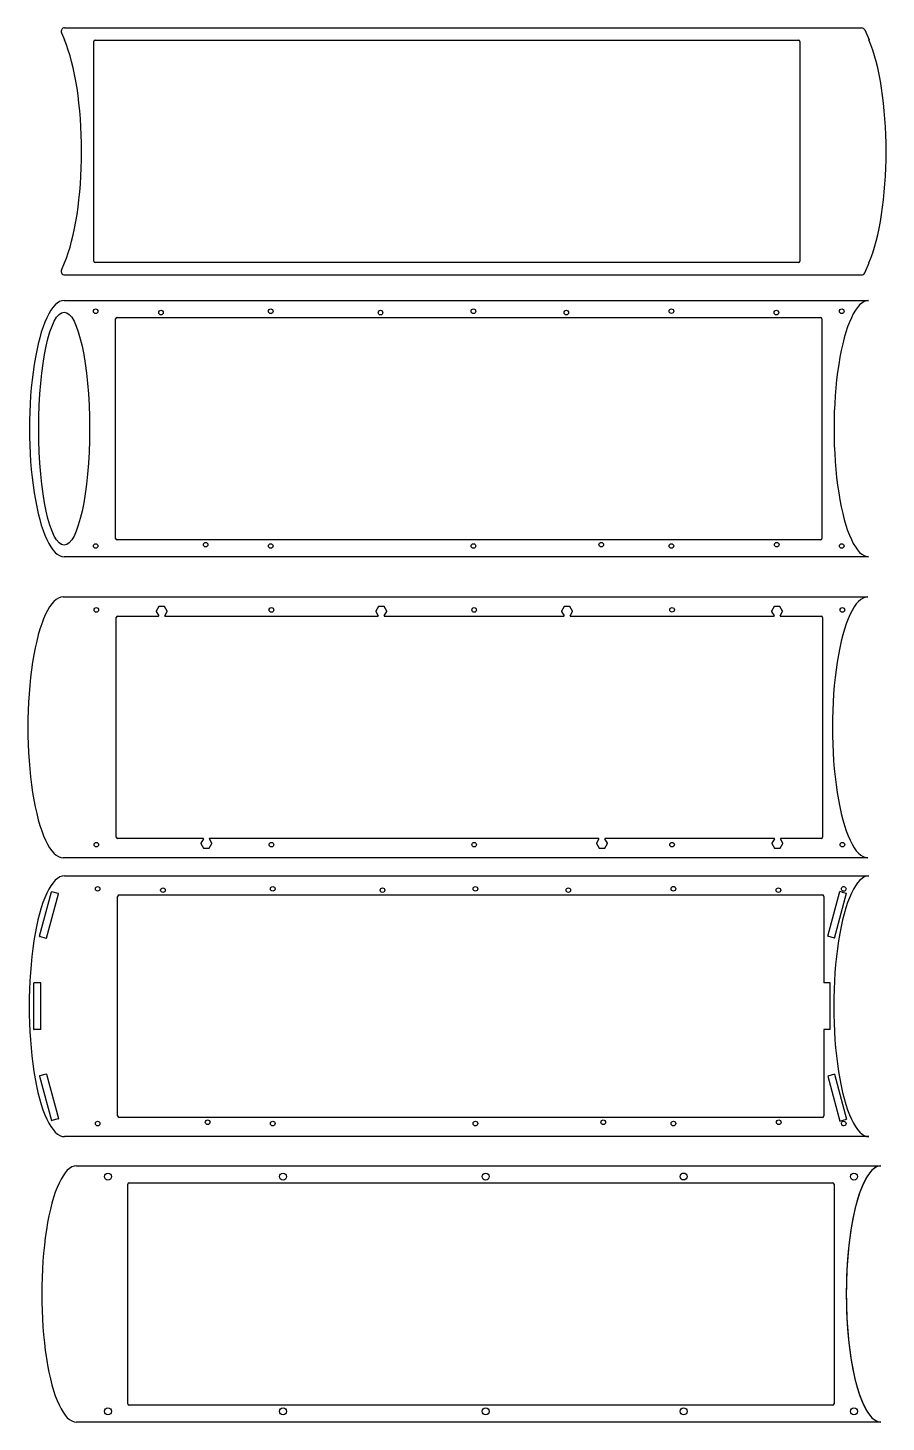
# Model space of a CAD drawing. Header units: millimetres. Extents: x -554 to 554, y -632 to 632.
# Drawn here: x -554 to -182, y 28 to 632 of the extents above; entities that cross this region are included whole.
import ezdxf

# ---------------------------------------------------------------- set-up
doc = ezdxf.new("R2010")
doc.units = ezdxf.units.MM
doc.layers.get('0').update_dxf_attribs({"lineweight": 25, "true_color": 0xffffff})
doc.layers.add('Plate', color=7, linetype='Continuous', lineweight=25, true_color=0x000000)

msp = doc.modelspace()

# ---------------------------------------------------------------- linework, layer by layer
for p, q in [((-539.42, 629.7), (-538.11, 626.61)), ((-538.04, 631.79), (-192.88, 631.79)), ((-191.5, 630.88), (-189.68, 626.61)), ((-525.39, 530.8), (-525.39, 625.86)), ((-524.79, 626.46), (-220.18, 626.46)), ((-219.58, 625.86), (-219.58, 530.8)), ((-539.42, 526.95), (-538.11, 530.04)), ((-220.18, 530.2), (-524.79, 530.2)), ((-191.5, 525.77), (-189.68, 530.04)), ((-538.04, 524.86), (-192.88, 524.86)), ((-538.25, 513.79), (-189.83, 513.79)), ((-515.95, 410.8), (-515.95, 505.86)), ((-515.35, 506.46), (-210.74, 506.46)), ((-210.14, 505.86), (-210.14, 410.8)), ((-210.74, 410.2), (-515.35, 410.2)), ((-189.83, 402.86), (-538.25, 402.86)), ((-538.68, 385.51), (-190.25, 385.51)), ((-497.24, 381.33), (-498.39, 379.33)), ((-494.84, 381.38), (-497.15, 381.38)), ((-493.6, 379.33), (-494.76, 381.33)), ((-402.16, 381.33), (-403.32, 379.33)), ((-399.77, 381.38), (-402.08, 381.38)), ((-398.53, 379.33), (-399.68, 381.33)), ((-321.69, 381.33), (-322.84, 379.33)), ((-319.29, 381.38), (-321.6, 381.38)), ((-318.05, 379.33), (-319.21, 381.33)), ((-230.71, 381.33), (-231.87, 379.33)), ((-228.32, 381.38), (-230.63, 381.38)), ((-227.08, 379.33), (-228.23, 381.33)), ((-515.64, 281.52), (-515.64, 376.58)), ((-515.04, 377.18), (-497.38, 377.18)), ((-498.39, 379.23), (-497.3, 377.33)), ((-494.7, 377.33), (-493.6, 379.23)), ((-494.61, 377.18), (-402.31, 377.18)), ((-403.32, 379.23), (-402.22, 377.33)), ((-399.62, 377.33), (-398.53, 379.23)), ((-399.54, 377.18), (-321.83, 377.18)), ((-322.84, 379.23), (-321.75, 377.33)), ((-319.15, 377.33), (-318.05, 379.23)), ((-319.06, 377.18), (-230.86, 377.18)), ((-231.87, 379.23), (-230.77, 377.33)), ((-228.17, 377.33), (-227.08, 379.23)), ((-228.09, 377.18), (-210.43, 377.18)), ((-209.83, 376.58), (-209.83, 281.52)), ((-478.04, 280.92), (-515.04, 280.92)), ((-477.96, 280.77), (-479.05, 278.87)), ((-479.05, 278.77), (-477.9, 276.77)), ((-475.42, 276.77), (-474.26, 278.77)), ((-474.26, 278.87), (-475.36, 280.77)), ((-306.72, 280.92), (-475.27, 280.92)), ((-306.64, 280.77), (-307.73, 278.87)), ((-307.73, 278.77), (-306.58, 276.77)), ((-304.1, 276.77), (-302.94, 278.77)), ((-302.94, 278.87), (-304.04, 280.77)), ((-230.72, 280.92), (-303.95, 280.92)), ((-230.64, 280.77), (-231.73, 278.87)), ((-231.73, 278.77), (-230.58, 276.77)), ((-228.1, 276.77), (-226.94, 278.77)), ((-226.94, 278.87), (-228.04, 280.77)), ((-210.43, 280.92), (-227.95, 280.92)), ((-190.25, 272.59), (-538.68, 272.59)), ((-477.81, 276.72), (-475.5, 276.72)), ((-306.49, 276.72), (-304.18, 276.72)), ((-230.49, 276.72), (-228.18, 276.72)), ((-538.12, 264.79), (-189.69, 264.79)), ((-515.08, 160.8), (-515.08, 255.86)), ((-514.48, 256.46), (-209.87, 256.46)), ((-209.27, 255.86), (-209.27, 218.37)), ((-209.27, 198.27), (-209.27, 160.8)), ((-209.87, 160.2), (-514.48, 160.2)), ((-189.69, 151.86), (-538.12, 151.86)), ((-532.95, 139.22), (-184.52, 139.22)), ((-186.29, 138.84), (-186.52, 138.73)), ((-510.64, 36.23), (-510.64, 131.29)), ((-510.04, 131.89), (-205.43, 131.89)), ((-204.83, 131.29), (-204.83, 36.23)), ((-205.43, 35.63), (-510.04, 35.63)), ((-184.52, 28.3), (-532.95, 28.3)), ((-186.29, 28.68), (-186.52, 28.79))]:
    msp.add_line(p, q)
for centre, radius in [((-524.59, 509.12), 1), ((-496.3, 508.56), 1), ((-448.77, 509.12), 1), ((-401.23, 508.56), 1), ((-360.99, 509.12), 1), ((-320.75, 508.56), 1), ((-275.27, 509.17), 1), ((-229.78, 508.56), 1), ((-201.49, 509.12), 1), ((-524.59, 407.53), 1), ((-476.96, 408.1), 1), ((-448.77, 407.53), 1), ((-360.99, 407.53), 1), ((-305.64, 408.1), 1), ((-275.27, 407.53), 1), ((-229.64, 408.1), 1), ((-201.49, 407.53), 1), ((-524.29, 379.85), 1), ((-448.46, 379.85), 1), ((-360.69, 379.85), 1), ((-274.96, 379.9), 1), ((-201.19, 379.85), 1), ((-524.29, 278.25), 1), ((-448.46, 278.25), 1), ((-360.69, 278.25), 1), ((-274.96, 278.25), 1), ((-201.19, 278.25), 1), ((-523.73, 259.12), 1), ((-495.44, 258.56), 1), ((-447.9, 259.12), 1), ((-400.36, 258.56), 1), ((-360.13, 259.12), 1), ((-319.89, 258.56), 1), ((-274.4, 259.17), 1), ((-228.91, 258.56), 1), ((-523.73, 157.53), 1), ((-476.1, 158.1), 1), ((-447.9, 157.53), 1), ((-360.13, 157.53), 1), ((-304.78, 158.1), 1), ((-274.4, 157.53), 1), ((-228.78, 158.1), 1), ((-519.29, 134.56), 1.51), ((-443.46, 134.56), 1.51), ((-355.69, 134.56), 1.51), ((-269.96, 134.61), 1.51), ((-196.19, 134.56), 1.51), ((-519.29, 32.96), 1.51), ((-443.46, 32.96), 1.51), ((-355.69, 32.96), 1.51), ((-269.96, 32.96), 1.51), ((-196.19, 32.96), 1.51)]:
    msp.add_circle(centre, radius)
for centre, radius, start, end in [((-538.04, 630.29), 1.5, 90, 203.07384), ((-192.88, 630.29), 1.5, 23.07384, 90), ((-524.79, 625.86), 0.6, 90, 180), ((-220.18, 625.86), 0.6, 0, 90), ((-538.04, 526.36), 1.5, 156.92616, 270), ((-524.79, 530.8), 0.6, 180, 270), ((-220.18, 530.8), 0.6, 270, 0), ((-192.88, 526.36), 1.5, 270, 336.92616), ((-515.35, 505.86), 0.6, 90, 180), ((-210.74, 505.86), 0.6, 0, 90), ((-515.35, 410.8), 0.6, 180, 270), ((-210.74, 410.8), 0.6, 270, 0), ((-497.15, 381.28), 0.1, 89.99184, 149.99184), ((-494.84, 381.28), 0.1, 29.99184, 89.99184), ((-402.08, 381.28), 0.1, 89.99184, 149.99184), ((-399.77, 381.28), 0.1, 29.99184, 89.99184), ((-321.6, 381.28), 0.1, 89.99184, 149.99184), ((-319.29, 381.28), 0.1, 29.99184, 89.99184), ((-230.63, 381.28), 0.1, 89.99184, 149.99184), ((-228.32, 381.28), 0.1, 29.99184, 89.99184), ((-515.04, 376.58), 0.6, 90, 180), ((-498.31, 379.28), 0.1, 149.99184, 209.99184), ((-497.38, 377.28), 0.1, 270, 29.99184), ((-494.61, 377.28), 0.1, 149.99184, 270), ((-493.69, 379.28), 0.1, 329.99184, 29.99184), ((-403.23, 379.28), 0.1, 149.99184, 209.99184), ((-402.31, 377.28), 0.1, 270, 29.99184), ((-399.54, 377.28), 0.1, 149.99184, 270), ((-398.61, 379.28), 0.1, 329.99184, 29.99184), ((-322.76, 379.28), 0.1, 149.99184, 209.99184), ((-321.83, 377.28), 0.1, 270, 29.99184), ((-319.06, 377.28), 0.1, 149.99184, 270), ((-318.14, 379.28), 0.1, 329.99184, 29.99184), ((-231.78, 379.28), 0.1, 149.99184, 209.99184), ((-230.86, 377.28), 0.1, 270, 29.99184), ((-228.09, 377.28), 0.1, 149.99184, 270), ((-227.16, 379.28), 0.1, 329.99184, 29.99184), ((-210.43, 376.58), 0.6, 0, 90), ((-515.04, 281.52), 0.6, 180, 270), ((-478.97, 278.82), 0.1, 149.99184, 209.99184), ((-478.04, 280.82), 0.1, 329.99184, 90), ((-475.27, 280.82), 0.1, 90, 209.99184), ((-474.35, 278.82), 0.1, 329.99184, 29.99184), ((-307.65, 278.82), 0.1, 149.99184, 209.99184), ((-306.72, 280.82), 0.1, 329.99184, 90), ((-303.95, 280.82), 0.1, 90, 209.99184), ((-303.03, 278.82), 0.1, 329.99184, 29.99184), ((-231.65, 278.82), 0.1, 149.99184, 209.99184), ((-230.72, 280.82), 0.1, 329.99184, 90), ((-227.95, 280.82), 0.1, 90, 209.99184), ((-227.03, 278.82), 0.1, 329.99184, 29.99184), ((-210.43, 281.52), 0.6, 270, 0), ((-477.81, 276.82), 0.1, 209.99184, 269.99184), ((-475.5, 276.82), 0.1, 269.99184, 329.99184), ((-306.49, 276.82), 0.1, 209.99184, 269.99184), ((-304.18, 276.82), 0.1, 269.99184, 329.99184), ((-230.49, 276.82), 0.1, 209.99184, 269.99184), ((-228.18, 276.82), 0.1, 269.99184, 329.99184), ((-200.63, 259.12), 1, 267.85344, 627.85344), ((-514.48, 255.86), 0.6, 90, 180), ((-209.87, 255.86), 0.6, 0, 90), ((-514.48, 160.8), 0.6, 180, 270), ((-209.87, 160.8), 0.6, 270, 0), ((-200.63, 157.53), 1, 117.8536, 477.8536), ((-510.04, 131.29), 0.6, 90, 180), ((-205.43, 131.29), 0.6, 0, 90), ((-510.04, 36.23), 0.6, 180, 270), ((-205.43, 36.23), 0.6, 270, 0)]:
    msp.add_arc(centre, radius, start, end)
for centre, major_axis, ratio, start_param, end_param in [((-547.69, 578.32), (0, 58.46), 0.29078, 3.740536, 5.684242), ((-199.27, 578.32), (0, 58.46), 0.29078, 3.740536, 5.684242), ((-538.25, 458.32), (0, 55.46), 0.270448, 0, 3.141593), ((-189.83, 458.32), (0, 55.46), 0.270448, 0, 3.141593), ((-538.68, 329.05), (0, 56.46), 0.270448, 0, 3.141593), ((-190.25, 329.05), (0, 56.46), 0.270448, 0, 3.141593), ((-538.12, 208.32), (0, 56.46), 0.270448, 0, 3.141593), ((-189.69, 208.32), (0, 56.46), 0.270448, 0, 3.141593), ((-189.69, 208.32), (0, 56.46), 0.270448, 0, 3.141593), ((-532.95, 83.76), (0, 55.46), 0.270448, 0, 3.141593), ((-184.52, 83.76), (0, 55.46), 0.270448, 0, 3.141593), ((-184.52, 83.76), (0, 55.46), 0.270448, 0.133137, 3.008457)]:
    msp.add_ellipse(centre, major_axis=major_axis, ratio=ratio, start_param=start_param, end_param=end_param)
msp.add_ellipse((-538.25, 458.32), major_axis=(0, -50.46), ratio=0.217979)
at = {"layer": 'Plate'}
for p, q in [((-548.89, 238.57), (-543.74, 257.79)), ((-545.9, 237.77), (-540.75, 256.99)), ((-540.82, 257.11), (-543.62, 257.86)), ((-207.57, 238.61), (-202.37, 258.02)), ((-204.58, 237.81), (-199.38, 257.22)), ((-201.35, 257.75), (-202.37, 258.02)), ((-201.35, 257.75), (-199.38, 257.22)), ((-546.02, 237.7), (-548.82, 238.45)), ((-204.58, 237.81), (-207.57, 238.61)), ((-551.39, 198.27), (-551.39, 218.37)), ((-548.29, 218.37), (-551.39, 218.37)), ((-551.39, 198.37), (-551.39, 218.27)), ((-548.39, 218.37), (-551.29, 218.37)), ((-548.29, 198.27), (-548.29, 218.37)), ((-548.29, 198.37), (-548.29, 218.27)), ((-206.46, 218.37), (-209.27, 218.37)), ((-206.46, 198.27), (-206.46, 218.37)), ((-548.29, 198.27), (-551.39, 198.27)), ((-548.39, 198.27), (-551.29, 198.27)), ((-206.46, 198.27), (-209.27, 198.27)), ((-548.89, 178.08), (-543.74, 158.85)), ((-546.02, 178.95), (-548.82, 178.2)), ((-545.9, 178.88), (-540.75, 159.66)), ((-204.58, 178.84), (-207.57, 178.04)), ((-207.57, 178.04), (-202.37, 158.62)), ((-204.58, 178.84), (-199.38, 159.43)), ((-540.82, 159.53), (-543.62, 158.78)), ((-202.37, 158.62), (-199.38, 159.43))]:
    msp.add_line(p, q, dxfattribs=at)
for centre, start, end in [((-543.64, 257.77), 75, 165), ((-540.84, 257.02), 345, 75), ((-548.79, 238.55), 165, 255), ((-545.99, 237.79), 255, 345), ((-551.29, 218.27), 90, 180), ((-548.39, 218.27), 0, 90), ((-551.29, 198.37), 180, 270), ((-548.39, 198.37), 270, 0), ((-548.79, 178.1), 105, 195), ((-545.99, 178.85), 15, 105), ((-543.64, 158.88), 195, 285), ((-540.84, 159.63), 285, 15)]:
    msp.add_arc(centre, 0.1, start, end, dxfattribs=at)

doc.saveas('drawing.dxf')
